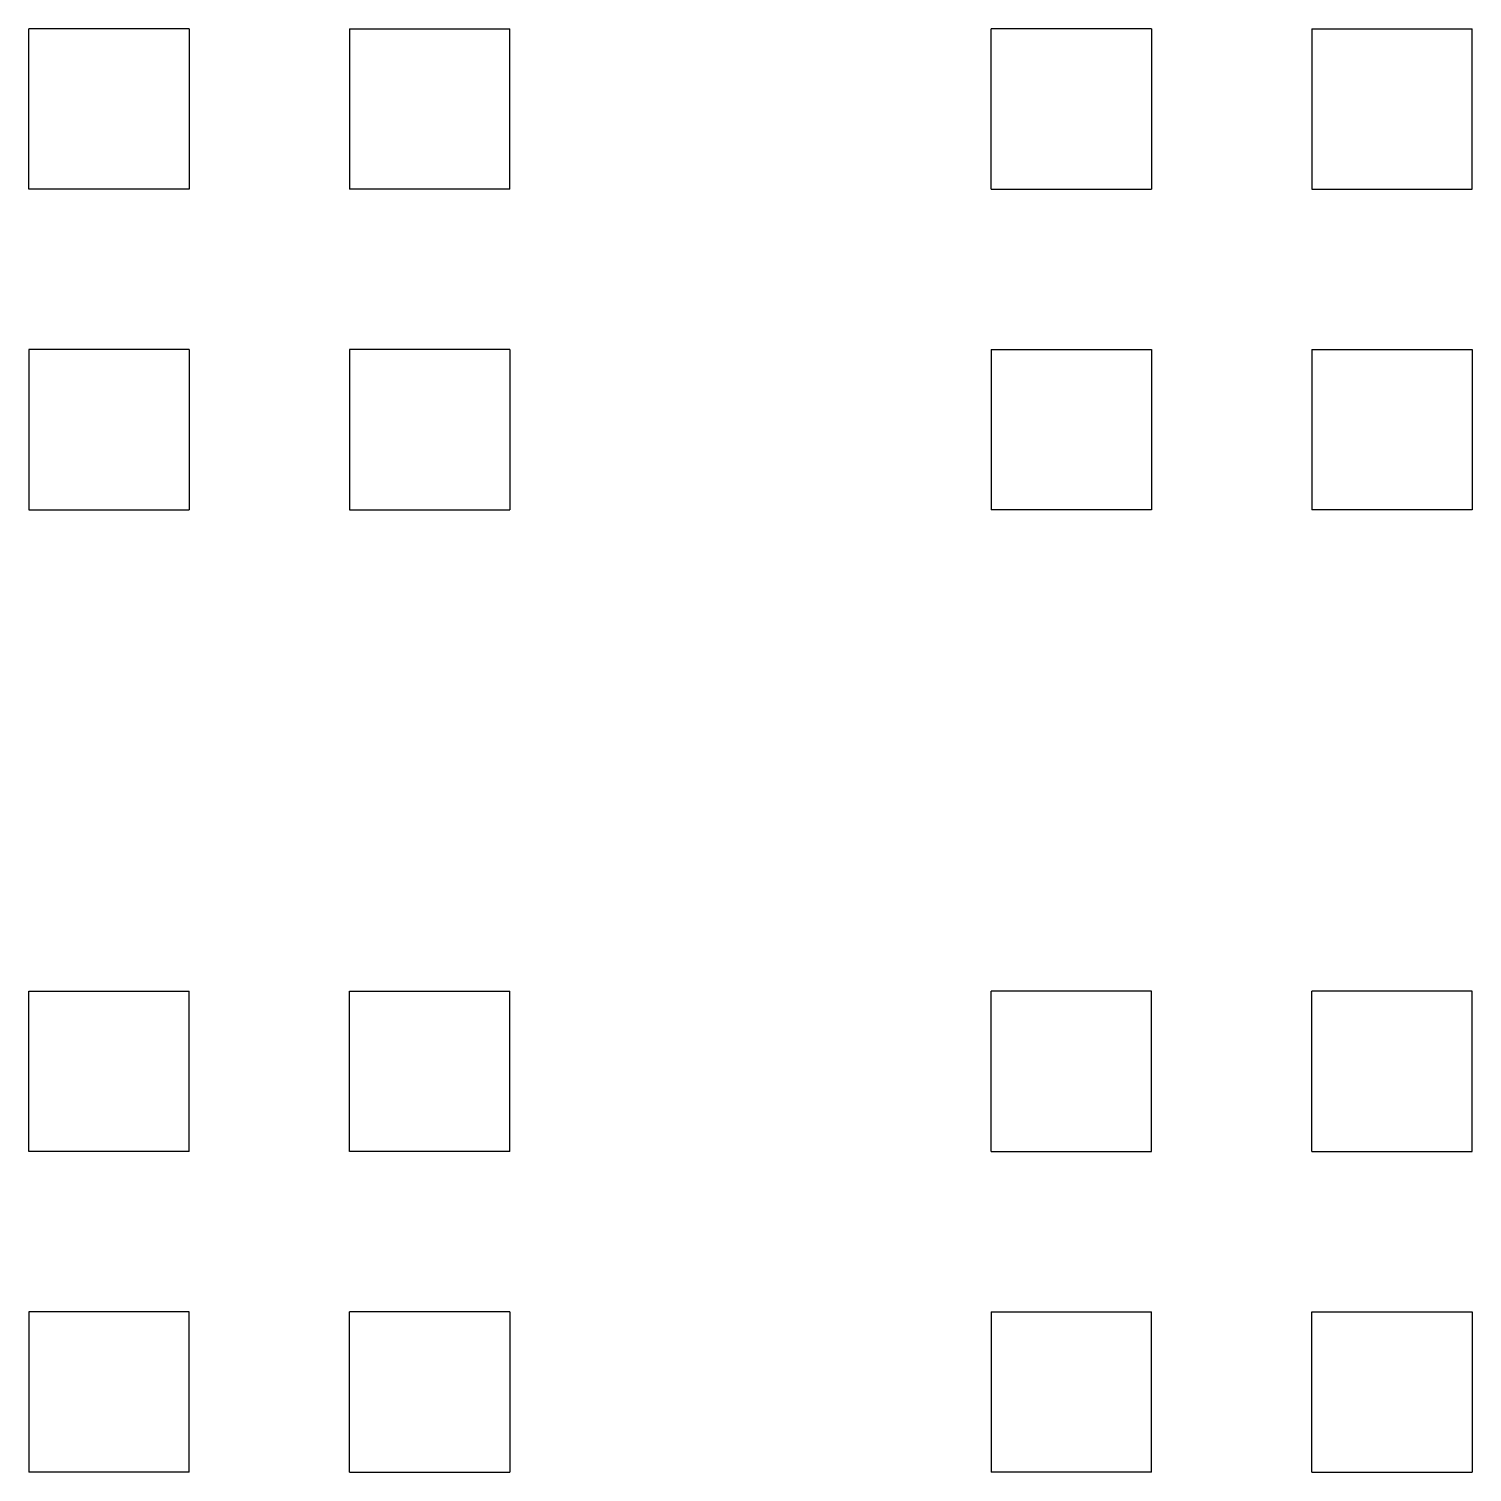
# Model space of a CAD drawing. Header units: inches. Extents: x -1.59 to 1.59, y -1.59 to 1.59.
import ezdxf

# ---------------------------------------------------------------- set-up
doc = ezdxf.new("R2010")
doc.units = ezdxf.units.IN
doc.layers.add('3', color=7, linetype='CONTINUOUS')

msp = doc.modelspace()

# ---------------------------------------------------------------- linework, layer by layer
at = {"layer": '3', "color": 3, "linetype": 'CONTINUOUS'}
for p, q in [((-1.2402, 1.5945), (-1.5945, 1.5945)), ((-1.5945, 1.2402), (-1.5945, 1.5945)), ((-1.2402, 1.5945), (-1.2402, 1.2402)), ((-0.8858, 1.5945), (-0.8858, 1.2402)), ((-0.8858, 1.5945), (-0.5315, 1.5945)), ((-0.5315, 1.2402), (-0.5315, 1.5945)), ((0.5315, 1.2402), (0.5315, 1.5945)), ((0.8858, 1.5945), (0.5315, 1.5945)), ((0.8858, 1.5945), (0.8858, 1.2402)), ((1.2402, 1.5945), (1.5945, 1.5945)), ((1.2402, 1.5945), (1.2402, 1.2402)), ((1.5945, 1.2402), (1.5945, 1.5945)), ((-1.2402, 1.2402), (-1.5945, 1.2402)), ((-0.5315, 1.2402), (-0.8858, 1.2402)), ((0.5315, 1.2402), (0.8858, 1.2402)), ((1.2402, 1.2402), (1.5945, 1.2402)), ((-1.5945, 0.8858), (-1.5945, 0.5315)), ((-1.2402, 0.8858), (-1.5945, 0.8858)), ((-1.2402, 0.8858), (-1.2402, 0.5315)), ((-0.5315, 0.8858), (-0.8858, 0.8858)), ((-0.8858, 0.8858), (-0.8858, 0.5315)), ((-0.5315, 0.8858), (-0.5315, 0.5315)), ((0.5315, 0.8858), (0.8858, 0.8858)), ((0.5315, 0.8858), (0.5315, 0.5315)), ((0.8858, 0.8858), (0.8858, 0.5315)), ((1.2402, 0.8858), (1.2402, 0.5315)), ((1.2402, 0.8858), (1.5945, 0.8858)), ((1.5945, 0.8858), (1.5945, 0.5315)), ((-1.5945, 0.5315), (-1.2402, 0.5315)), ((-0.8858, 0.5315), (-0.5315, 0.5315)), ((0.8858, 0.5315), (0.5315, 0.5315)), ((1.5945, 0.5315), (1.2402, 0.5315)), ((-1.5945, -0.5315), (-1.2402, -0.5315)), ((-1.5945, -0.8858), (-1.5945, -0.5315)), ((-1.2402, -0.8858), (-1.2402, -0.5315)), ((-0.8858, -0.5315), (-0.5315, -0.5315)), ((-0.8858, -0.8858), (-0.8858, -0.5315)), ((-0.5315, -0.8858), (-0.5315, -0.5315)), ((0.8858, -0.5315), (0.5315, -0.5315)), ((0.5315, -0.8858), (0.5315, -0.5315)), ((0.8858, -0.8858), (0.8858, -0.5315)), ((1.5945, -0.5315), (1.2402, -0.5315)), ((1.2402, -0.8858), (1.2402, -0.5315)), ((1.5945, -0.8858), (1.5945, -0.5315)), ((-1.2402, -0.8858), (-1.5945, -0.8858)), ((-0.5315, -0.8858), (-0.8858, -0.8858)), ((0.5315, -0.8858), (0.8858, -0.8858)), ((1.2402, -0.8858), (1.5945, -0.8858)), ((-1.5945, -1.2402), (-1.5945, -1.5945)), ((-1.2402, -1.2402), (-1.5945, -1.2402)), ((-1.2402, -1.5945), (-1.2402, -1.2402)), ((-0.5315, -1.2402), (-0.8858, -1.2402)), ((-0.8858, -1.5945), (-0.8858, -1.2402)), ((-0.5315, -1.2402), (-0.5315, -1.5945)), ((0.5315, -1.2402), (0.5315, -1.5945)), ((0.5315, -1.2402), (0.8858, -1.2402)), ((0.8858, -1.5945), (0.8858, -1.2402)), ((1.2402, -1.5945), (1.2402, -1.2402)), ((1.2402, -1.2402), (1.5945, -1.2402)), ((1.5945, -1.2402), (1.5945, -1.5945)), ((-1.2402, -1.5945), (-1.5945, -1.5945)), ((-0.8858, -1.5945), (-0.5315, -1.5945)), ((0.8858, -1.5945), (0.5315, -1.5945)), ((1.2402, -1.5945), (1.5945, -1.5945))]:
    msp.add_line(p, q, dxfattribs=at)

doc.saveas('drawing.dxf')
